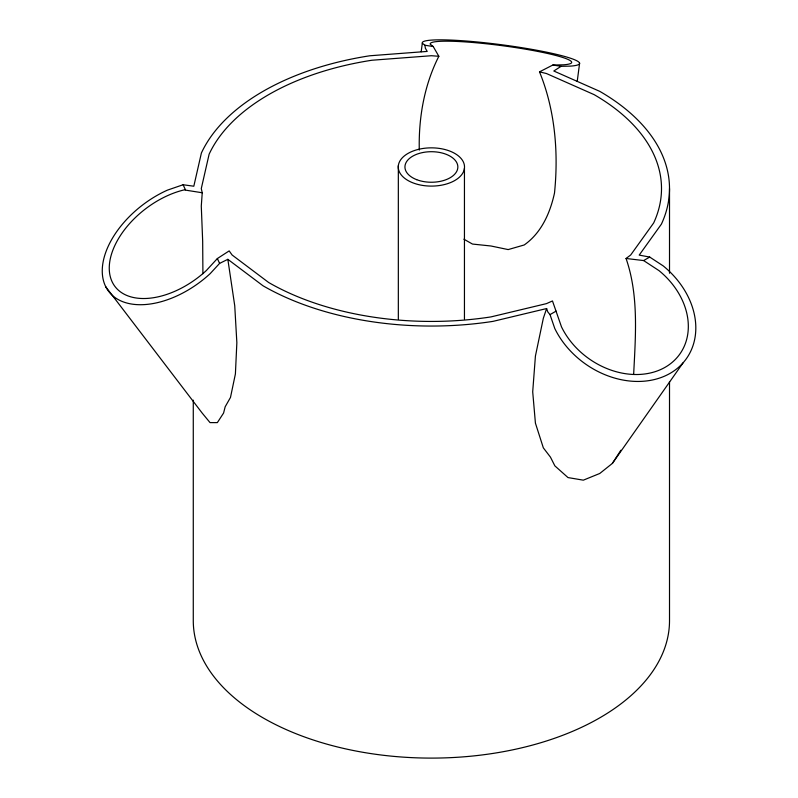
<?xml version="1.0" encoding="UTF-8"?>
<svg xmlns="http://www.w3.org/2000/svg" width="798" height="798" viewBox="0 0 798 798"><rect width="100%" height="100%" fill="white"/><g stroke="black" fill="none" stroke-linecap="round" stroke-linejoin="round"><path stroke-width="1.2" d="M202.911 273.714L202.672 241.126L201.286 206.133L202.233 192.757L201.286 188.577L209.126 154.194A230.113 132.857 0 0 1 371.838 60.249L431.389 55.72L438.84 56.289C424.197 85.077 418.501 118.074 419.289 150.104M633.662 374.272C635.547 335.928 638.899 295.36 626.051 258.482L630.679 255.001L653.662 222.961A230.113 132.857 0 0 0 594.111 94.633L546.45 73.526L539.508 71.86C555.069 109.944 558.65 152.398 554.5 193.036C550.161 212.946 541.413 232.896 524.206 244.976L508.166 249.584L490.95 245.993L472.476 244.058L463.877 239.191M421.184 51.76L422.312 43.212A79.371 8.389 7.5 0 1 518.76 47.202A79.371 8.389 7.5 0 1 570.42 66.124L561.114 66.314L552.815 65.037L539.508 71.86M577.213 81.456L579.627 63.062M227.839 259.32L234.742 305.784L236.856 342.681L235.4 373.943L230.482 397.444L225.176 406.761L223.58 413.055L217.345 422.621L210.034 422.611L202.133 413.015L105.865 286.951A79.371 48.07 -37.4 0 0 210.183 273.634L219.6 263.4L227.839 259.32L263.021 285.784A238.113 137.475 0 0 0 493.024 321.365L546.63 308.547L543.338 318.242L535.418 356.048L532.705 391.818L535.418 423.139L543.338 447.858L550.45 457.124L554.859 465.862L568.006 477.573L583.328 480.167L599.767 473.473L612.385 463.399L683.048 362.861M612.385 463.399L620.874 450.232M626.051 258.482L643.637 260.567L659.008 270.632A71.371 56.289 35.1 0 1 665.273 367.21A71.371 56.289 35.1 0 1 561.513 326.911L552.475 300.956L546.45 303.629L490.95 316.906A230.113 132.857 0 0 1 268.677 282.512L232.108 255.001L229.176 250.901L217.355 258.552L206.313 270.562A71.371 43.222 -37.4 0 1 110.413 277.135A71.371 43.222 -37.4 0 1 184.109 189.904L202.233 192.757M561.114 66.314L553.802 71.002L599.767 91.361A238.113 137.475 0 0 1 661.392 224.158L639.198 255.101L649.712 257.066L663.198 265.894A79.371 62.603 35.1 0 1 670.18 373.314A79.371 62.603 35.1 0 1 554.78 328.497L550.022 314.621L547.797 311.908L546.63 308.547M550.022 314.621L556.096 311.11M643.637 260.567L649.712 257.066M422.312 43.212L424.935 45.247L425.364 48.239L427.209 51.421L369.763 55.78A238.113 137.475 0 0 0 201.395 152.997L193.814 186.223L183.101 184.747L167.39 190.153A79.371 48.07 -37.4 0 0 105.865 286.951M552.815 65.037L563.418 64.818A71.371 7.541 7.5 0 0 516.964 47.8A71.371 7.541 7.5 0 0 430.242 44.219L433.224 46.533L438.84 56.289M424.935 45.247L433.224 46.533M183.101 184.747L185.415 189.734M217.355 258.552L219.6 263.4M669.512 188.577L669.512 273.245M669.512 381.564L669.512 620.625A238.113 137.475 0 0 1 431.389 758.1A238.113 137.475 0 0 1 193.276 620.625L193.276 400.137M464.446 168.228A33.127 19.122 0 0 1 412.975 182.872A33.127 19.122 0 0 1 416.756 149.815A33.127 19.122 0 0 1 464.446 168.228L464.446 319.09M398.332 165.715L398.332 319.07M416.686 179.67A26.454 15.272 0 0 0 457.793 167.979A26.454 15.272 0 0 0 419.698 153.276A26.454 15.272 0 0 0 416.686 179.67"/></g></svg>
